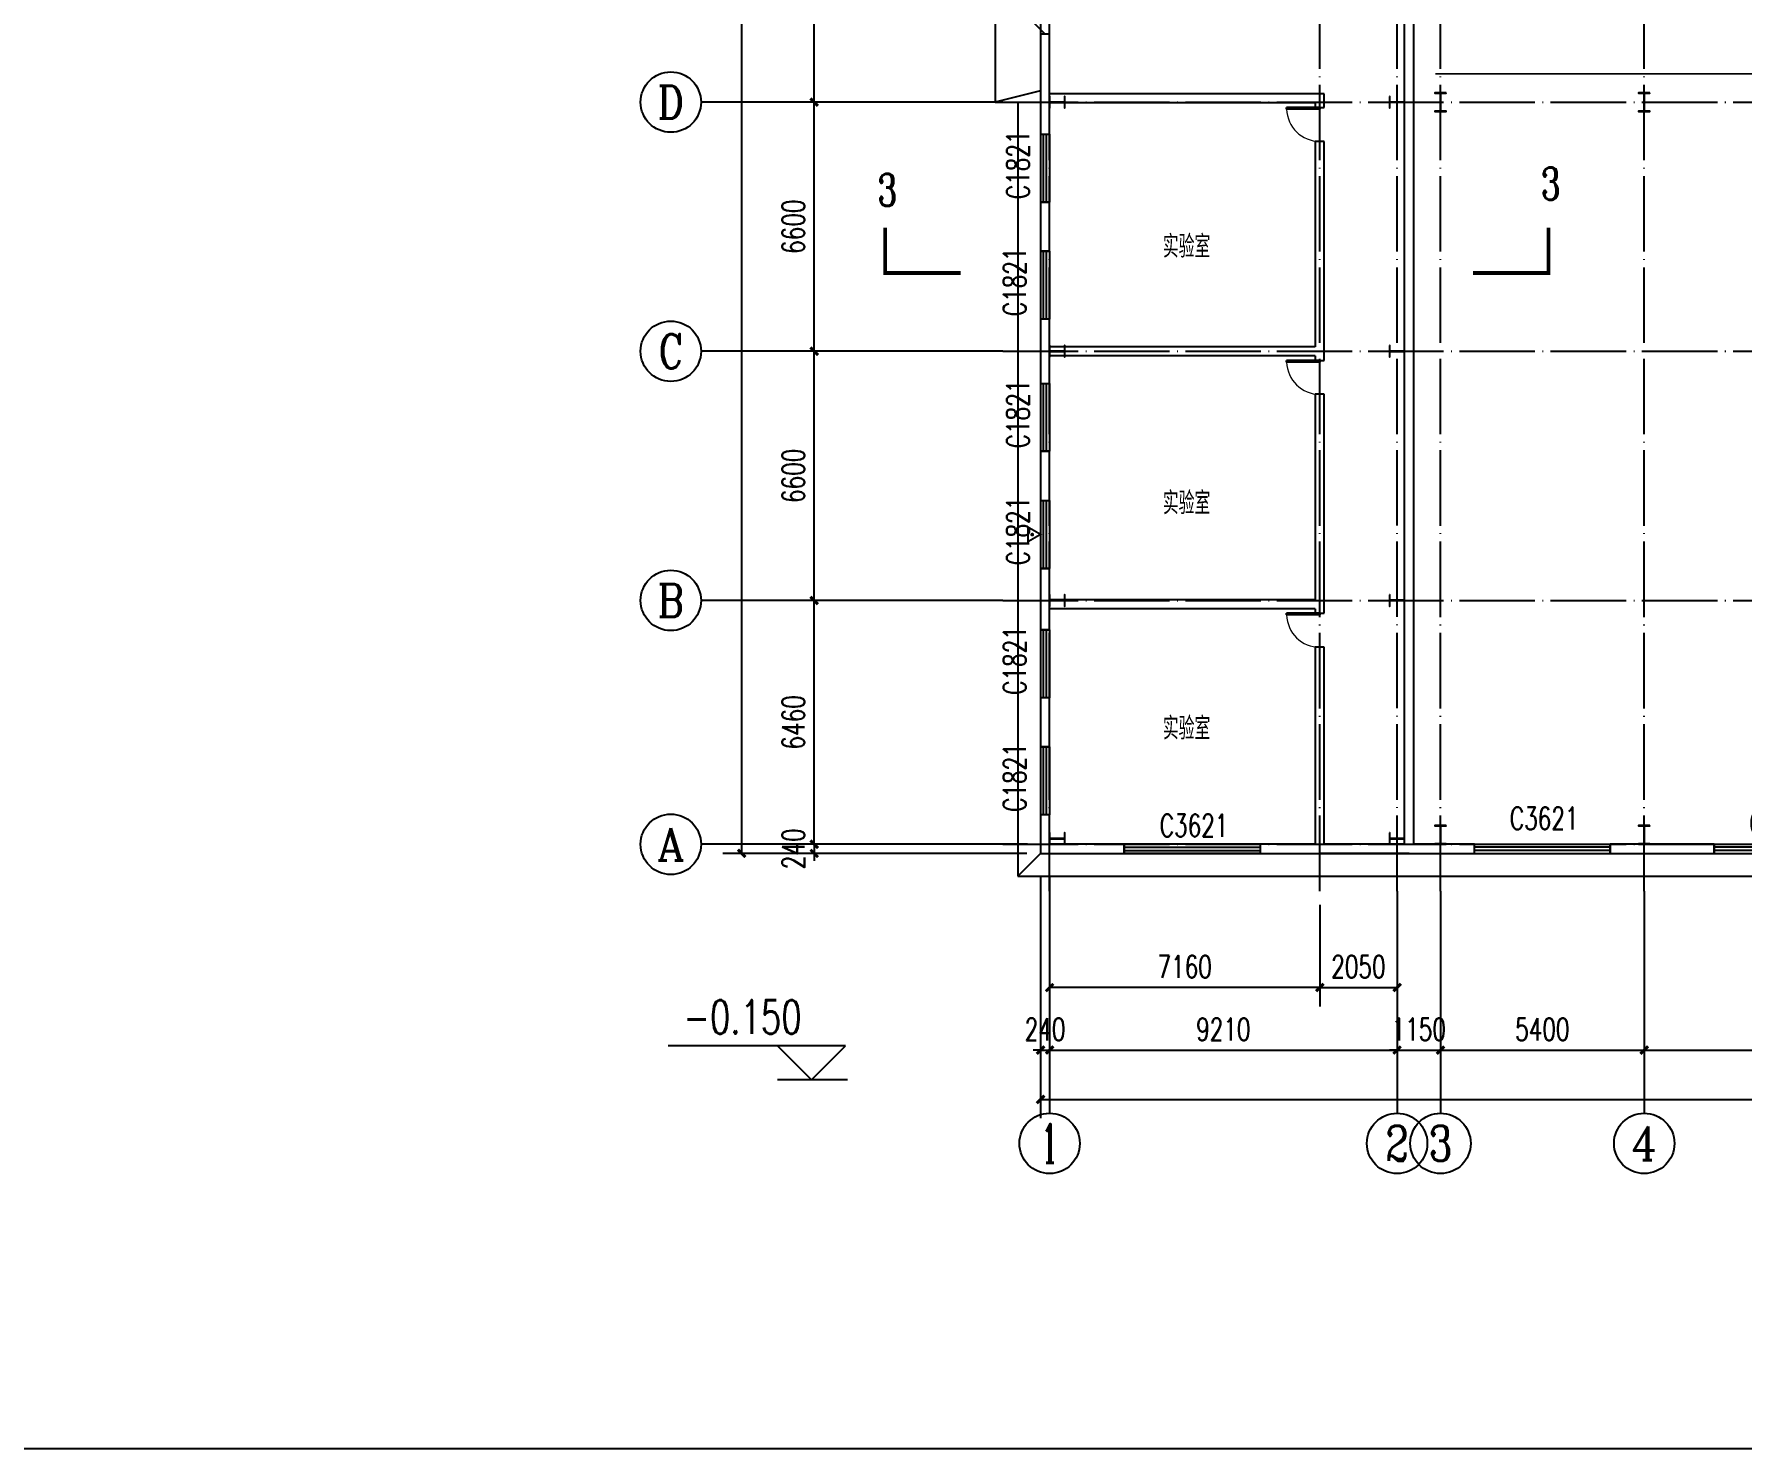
# Model space of a CAD drawing. Extents: x -89996 to 1006241, y -2176 to 440573.
# Drawn here: x 240748 to 286010, y 290827 to 328300 of the extents above; entities that cross this region are included whole.
import ezdxf
from ezdxf.enums import TextEntityAlignment as Align

# ---------------------------------------------------------------- set-up
doc = ezdxf.new("R2010")
doc.units = 0
doc.header["$LTSCALE"] = 1000
doc.header["$MEASUREMENT"] = 0
doc.linetypes.add('DASH', pattern=[0.35, 0.25, -0.1])
doc.linetypes.add('DOTE', pattern=[2.42, 2, -0.2, 0.02, -0.2])
for name, color, linetype in [('AXIS', 3, 'Continuous'), ('AXIS_TEXT', 7, 'Continuous'), ('DIM_SYMB', 3, 'Continuous'), ('DOTE', 1, 'DOTE'), ('GROUND', 2, 'Continuous'), ('GZ', 50, 'Continuous'), ('PUB_TEXT', 7, 'Continuous'), ('REIN', 1, 'Continuous'), ('STAIR', 2, 'Continuous'), ('TEXT', 7, 'Continuous'), ('WALL', 9, 'Continuous'), ('WINDOW', 4, 'Continuous'), ('WINDOW_TEXT', 7, 'Continuous')]:
    doc.layers.add(name, color=color, linetype=linetype)
doc.styles.add('_TCH_AXIS', font='COMPLEX', dxfattribs={"bigfont": 'GBCBIG'})
doc.styles.add('_TCH_DIM', font='SIMPLEX', dxfattribs={"bigfont": 'GBCBIG'})
doc.styles.add('_TCH_DIM_T3', font='SIMPLEX', dxfattribs={"width": 0.705882, "bigfont": 'GBCBIG'})
doc.styles.add('_TCH_LABEL', font='COMPLEX', dxfattribs={"bigfont": 'GBCBIG'})
doc.styles.add('_TCH_WINDOW', font='SIMPLEX', dxfattribs={"height": 3.5, "bigfont": 'GBCBIG'})
doc.styles.add('COMPLEX', font='COMPLEX')
doc.styles.add('TSSD_Norm', font='tssdeng.shx', dxfattribs={"bigfont": 'hztxt.shx'})
doc.dimstyles.new('_TCH_ARCH&&200', dxfattribs={"dimtxt": 595, "dimasz": 200, "dimexe": 500, "dimexo": 600, "dimgap": 252.5, "dimtad": 1, "dimdec": 0, "dimzin": 0, "dimdsep": 46, "dimtxsty": '_TCH_DIM_T3', "dimblk": 'ARCHTICK', "dimcen": 0.09, "dimclrt": 7, "dimazin": 2, "dimtfac": 1, "dimtdec": 0, "dimtix": 1, "dimtmove": 2, "dimatfit": 3, "dimfxl": 0, "dimtolj": 1, "dimtzin": 0, "dimarcsym": 0})
doc.dimstyles.new('TCH-200-1', dxfattribs={"dimtxt": 595, "dimasz": 200, "dimexe": 500, "dimexo": 600, "dimgap": 252.5, "dimtad": 1, "dimdec": 0, "dimzin": 0, "dimdsep": 46, "dimtxsty": '_TCH_DIM_T3', "dimblk": 'ARCHTICK', "dimcen": 0.09, "dimclrd": 3, "dimclre": 3, "dimclrt": 7, "dimazin": 2, "dimtfac": 1, "dimtdec": 0, "dimtix": 1, "dimtmove": 2, "dimatfit": 3, "dimfxl": 0, "dimtolj": 1, "dimtzin": 0, "dimarcsym": 0})

# ---------------------------------------------------------------- blocks, each defined once
blk = doc.blocks.new('_ArchTick')
at = {"color": 0, "linetype": 'ByBlock', "const_width": 0.4}
blk.add_lwpolyline([(-0.5, -0.5), (0.5, 0.5)], dxfattribs=at)
blk = doc.blocks.new('*D1631')
at = {"layer": 'Defpoints', "color": 0, "transparency": 16777216}
for p in [(18000, 7723), (20050, 7723), (20050, 4929)]:
    blk.add_point(p, dxfattribs=at)
at = {"layer": 'WALL', "color": 3, "lineweight": -2, "transparency": 16777216}
for p, q in [((18000, 7123), (18000, 4429)), ((20050, 7123), (20050, 4429)), ((18000, 4929), (20050, 4929))]:
    blk.add_line(p, q, dxfattribs=at)
at = {"layer": 'WALL', "color": 3, "lineweight": -2, "transparency": 16777216, "xscale": 200, "yscale": 200, "zscale": 200, "rotation": 180}
blk.add_blockref('_ArchTick', (18000, 4929), dxfattribs=at)
at = {"layer": 'WALL', "color": 3, "lineweight": -2, "transparency": 16777216, "xscale": 200, "yscale": 200, "zscale": 200}
blk.add_blockref('_ArchTick', (20050, 4929), dxfattribs=at)
at = {"layer": 'WALL', "color": 7, "transparency": 16777216, "insert": (19025, 5479), "char_height": 595, "attachment_point": 5, "style": '_TCH_DIM_T3'}
blk.add_mtext('\\A1;2050', dxfattribs=at)
blk = doc.blocks.new('*D1638')
at = {"layer": 'Defpoints', "color": 0, "transparency": 16777216}
for p in [(10840, 7723), (18000, 7723), (10840, 4929)]:
    blk.add_point(p, dxfattribs=at)
at = {"layer": 'WALL', "color": 3, "lineweight": -2, "transparency": 16777216}
for p, q in [((10840, 7123), (10840, 4429)), ((18000, 7123), (18000, 4429)), ((18000, 4929), (10840, 4929))]:
    blk.add_line(p, q, dxfattribs=at)
at = {"layer": 'WALL', "color": 3, "lineweight": -2, "transparency": 16777216, "xscale": 200, "yscale": 200, "zscale": 200, "rotation": 180}
blk.add_blockref('_ArchTick', (10840, 4929), dxfattribs=at)
at = {"layer": 'WALL', "color": 3, "lineweight": -2, "transparency": 16777216, "xscale": 200, "yscale": 200, "zscale": 200}
blk.add_blockref('_ArchTick', (18000, 4929), dxfattribs=at)
at = {"layer": 'WALL', "color": 7, "transparency": 16777216, "insert": (14420, 5479), "char_height": 595, "attachment_point": 5, "style": '_TCH_DIM_T3'}
blk.add_mtext('\\A1;7160', dxfattribs=at)
blk = doc.blocks.new('*D1639')
at = {"layer": 'Defpoints', "color": 0, "transparency": 16777216}
for p in [(10850, 8723), (4600, 8483), (10610, 8483)]:
    blk.add_point(p, dxfattribs=at)
at = {"layer": 'WALL', "color": 3, "lineweight": -2, "transparency": 16777216}
for p, q in [((10250, 8723), (4100, 8723)), ((4600, 8723), (4600, 8923)), ((4600, 8723), (4600, 8483)), ((10010, 8483), (4100, 8483)), ((4600, 8483), (4600, 8283))]:
    blk.add_line(p, q, dxfattribs=at)
at = {"layer": 'WALL', "color": 3, "lineweight": -2, "transparency": 16777216, "xscale": 200, "yscale": 200, "zscale": 200}
for p, rotation in [((4600, 8723), 270), ((4600, 8483), 90)]:
    blk.add_blockref('_ArchTick', p, dxfattribs=dict(at, rotation=rotation))
at = {"layer": 'WALL', "color": 7, "transparency": 16777216, "insert": (4050, 8603), "char_height": 595, "attachment_point": 5, "rotation": 90, "style": '_TCH_DIM_T3'}
blk.add_mtext('\\A1;240', dxfattribs=at)
blk = doc.blocks.new('*D1640')
at = {"layer": 'Defpoints', "color": 0, "transparency": 16777216}
for p in [(10840, 111243), (2677, 8483), (10840, 8483)]:
    blk.add_point(p, dxfattribs=at)
at = {"layer": 'WALL', "color": 3, "lineweight": -2, "transparency": 16777216}
for p, q in [((10240, 111243), (2177, 111243)), ((2677, 111243), (2677, 8483)), ((10240, 8483), (2177, 8483))]:
    blk.add_line(p, q, dxfattribs=at)
at = {"layer": 'WALL', "color": 3, "lineweight": -2, "transparency": 16777216, "xscale": 200, "yscale": 200, "zscale": 200}
for p, rotation in [((2677, 111243), 90), ((2677, 8483), 270)]:
    blk.add_blockref('_ArchTick', p, dxfattribs=dict(at, rotation=rotation))
at = {"layer": 'WALL', "color": 7, "transparency": 16777216, "insert": (2127, 59863), "char_height": 595, "attachment_point": 5, "rotation": 90, "style": '_TCH_DIM_T3'}
blk.add_mtext('\\A1;102760', dxfattribs=at)
blk = doc.blocks.new('*D1641')
at = {"layer": 'Defpoints', "color": 0, "transparency": 16777216}
for p in [(10600, 8483), (10840, 8483), (10840, 3273)]:
    blk.add_point(p, dxfattribs=at)
at = {"layer": 'WALL', "color": 3, "lineweight": -2, "transparency": 16777216}
for p, q in [((10600, 7883), (10600, 2773)), ((10840, 7883), (10840, 2773)), ((10600, 3273), (10400, 3273)), ((10600, 3273), (10840, 3273)), ((10840, 3273), (11040, 3273))]:
    blk.add_line(p, q, dxfattribs=at)
at = {"layer": 'WALL', "color": 3, "lineweight": -2, "transparency": 16777216, "xscale": 200, "yscale": 200, "zscale": 200}
blk.add_blockref('_ArchTick', (10600, 3273), dxfattribs=at)
at = {"layer": 'WALL', "color": 3, "lineweight": -2, "transparency": 16777216, "xscale": 200, "yscale": 200, "zscale": 200, "rotation": 180}
blk.add_blockref('_ArchTick', (10840, 3273), dxfattribs=at)
at = {"layer": 'WALL', "color": 7, "transparency": 16777216, "insert": (10720, 3823), "char_height": 595, "attachment_point": 5, "style": '_TCH_DIM_T3'}
blk.add_mtext('\\A1;240', dxfattribs=at)
blk = doc.blocks.new('*D1642')
at = {"layer": 'Defpoints', "color": 0, "transparency": 16777216}
for p in [(10600, 8483), (99600, 8483), (99600, 1965)]:
    blk.add_point(p, dxfattribs=at)
at = {"layer": 'WALL', "color": 3, "lineweight": -2, "transparency": 16777216}
for p, q in [((10600, 7883), (10600, 1465)), ((99600, 7883), (99600, 1465)), ((10600, 1965), (99600, 1965))]:
    blk.add_line(p, q, dxfattribs=at)
at = {"layer": 'WALL', "color": 3, "lineweight": -2, "transparency": 16777216, "xscale": 200, "yscale": 200, "zscale": 200, "rotation": 180}
blk.add_blockref('_ArchTick', (10600, 1965), dxfattribs=at)
at = {"layer": 'WALL', "color": 3, "lineweight": -2, "transparency": 16777216, "xscale": 200, "yscale": 200, "zscale": 200}
blk.add_blockref('_ArchTick', (99600, 1965), dxfattribs=at)
at = {"layer": 'WALL', "color": 7, "transparency": 16777216, "insert": (55100, 2515), "char_height": 595, "attachment_point": 5, "style": '_TCH_DIM_T3'}
blk.add_mtext('\\A1;89000', dxfattribs=at)
blk = doc.blocks.new('$TCHSYS$WIN2D')
for p, q in [((-0.5, 0.5), (0.5, 0.5)), ((-0.5, 0.5), (-0.5, -0.5)), ((0.5, 0.5), (0.5, -0.5)), ((0.5, 0.167), (-0.5, 0.167)), ((0.5, -0.167), (-0.5, -0.167)), ((-0.5, -0.5), (0.5, -0.5))]:
    blk.add_line(p, q)
blk = doc.blocks.new('$DorLib2D$00000116')
at = {"color": 0}
for p, q in [((-0.5, 0), (-0.146, 0.354)), ((0.5, 0), (0.146, 0.354))]:
    blk.add_line(p, q, dxfattribs=at)
for centre, start, end in [((-0.5, 0), 0, 45), ((0.5, 0), 135, 180)]:
    blk.add_arc(centre, 0.5, start, end, dxfattribs=at)
blk = doc.blocks.new('$DorLib2D$00000001')
for p, q in [((0.45, 0.975), (0.5, 0.975)), ((0.45, 0), (0.45, 0.975)), ((0.5, 0), (0.5, 0.975)), ((0.5, 0), (0.45, 0))]:
    blk.add_line(p, q)
at = {"lineweight": 13}
blk.add_arc((0.475, 0), 0.975, 91.4693, 180, dxfattribs=at)
blk = doc.blocks.new('_AXISO')
blk.add_circle((0, 0), 0.5)
at = {"layer": 'AXIS_TEXT', "style": 'COMPLEX', "width": 1.041667}
blk.add_attdef('A', text='', height=0.56, dxfattribs=at).set_placement((-0.25, -0.28), (0.25, -0.28), align=Align.FIT)
blk = doc.blocks.new('*D3092')
at = {"layer": 'AXIS', "color": 0, "lineweight": -2, "transparency": 16777216}
for p, q in [((10840, 6883), (10840, 2773)), ((20050, 6883), (20050, 2773)), ((10840, 3273), (20050, 3273))]:
    blk.add_line(p, q, dxfattribs=at)
at = {"layer": 'Defpoints', "color": 0, "transparency": 16777216}
for p in [(10840, 7483), (20050, 7483), (20050, 3273)]:
    blk.add_point(p, dxfattribs=at)
at = {"layer": 'AXIS', "color": 0, "lineweight": -2, "transparency": 16777216, "xscale": 200, "yscale": 200, "zscale": 200, "rotation": 180}
blk.add_blockref('_ArchTick', (10840, 3273), dxfattribs=at)
at = {"layer": 'AXIS', "color": 0, "lineweight": -2, "transparency": 16777216, "xscale": 200, "yscale": 200, "zscale": 200}
blk.add_blockref('_ArchTick', (20050, 3273), dxfattribs=at)
at = {"layer": 'AXIS', "color": 7, "transparency": 16777216, "insert": (15445, 3823), "char_height": 595, "attachment_point": 5, "style": '_TCH_DIM_T3'}
blk.add_mtext('\\A1;9210', dxfattribs=at)
blk = doc.blocks.new('*D3093')
at = {"layer": 'AXIS', "color": 0, "lineweight": -2, "transparency": 16777216}
for p, q in [((20050, 6883), (20050, 2773)), ((21200, 6883), (21200, 2773)), ((20050, 3273), (19850, 3273)), ((20050, 3273), (21200, 3273)), ((21200, 3273), (21400, 3273))]:
    blk.add_line(p, q, dxfattribs=at)
at = {"layer": 'Defpoints', "color": 0, "transparency": 16777216}
for p in [(20050, 7483), (21200, 7483), (21200, 3273)]:
    blk.add_point(p, dxfattribs=at)
at = {"layer": 'AXIS', "color": 0, "lineweight": -2, "transparency": 16777216, "xscale": 200, "yscale": 200, "zscale": 200}
blk.add_blockref('_ArchTick', (20050, 3273), dxfattribs=at)
at = {"layer": 'AXIS', "color": 0, "lineweight": -2, "transparency": 16777216, "xscale": 200, "yscale": 200, "zscale": 200, "rotation": 180}
blk.add_blockref('_ArchTick', (21200, 3273), dxfattribs=at)
at = {"layer": 'AXIS', "color": 7, "transparency": 16777216, "insert": (20625, 3823), "char_height": 595, "attachment_point": 5, "style": '_TCH_DIM_T3'}
blk.add_mtext('\\A1;1150', dxfattribs=at)
blk = doc.blocks.new('*D3094')
at = {"layer": 'AXIS', "color": 0, "lineweight": -2, "transparency": 16777216}
for p, q in [((21200, 6883), (21200, 2773)), ((26600, 6883), (26600, 2773)), ((21200, 3273), (26600, 3273))]:
    blk.add_line(p, q, dxfattribs=at)
at = {"layer": 'Defpoints', "color": 0, "transparency": 16777216}
for p in [(21200, 7483), (26600, 7483), (26600, 3273)]:
    blk.add_point(p, dxfattribs=at)
at = {"layer": 'AXIS', "color": 0, "lineweight": -2, "transparency": 16777216, "xscale": 200, "yscale": 200, "zscale": 200, "rotation": 180}
blk.add_blockref('_ArchTick', (21200, 3273), dxfattribs=at)
at = {"layer": 'AXIS', "color": 0, "lineweight": -2, "transparency": 16777216, "xscale": 200, "yscale": 200, "zscale": 200}
blk.add_blockref('_ArchTick', (26600, 3273), dxfattribs=at)
at = {"layer": 'AXIS', "color": 7, "transparency": 16777216, "insert": (23900, 3823), "char_height": 595, "attachment_point": 5, "style": '_TCH_DIM_T3'}
blk.add_mtext('\\A1;5400', dxfattribs=at)
blk = doc.blocks.new('*D3095')
at = {"layer": 'AXIS', "color": 0, "lineweight": -2, "transparency": 16777216}
for p, q in [((26600, 6883), (26600, 2773)), ((33900, 6883), (33900, 2773)), ((26600, 3273), (33900, 3273))]:
    blk.add_line(p, q, dxfattribs=at)
at = {"layer": 'Defpoints', "color": 0, "transparency": 16777216}
for p in [(26600, 7483), (33900, 7483), (33900, 3273)]:
    blk.add_point(p, dxfattribs=at)
at = {"layer": 'AXIS', "color": 0, "lineweight": -2, "transparency": 16777216, "xscale": 200, "yscale": 200, "zscale": 200, "rotation": 180}
blk.add_blockref('_ArchTick', (26600, 3273), dxfattribs=at)
at = {"layer": 'AXIS', "color": 0, "lineweight": -2, "transparency": 16777216, "xscale": 200, "yscale": 200, "zscale": 200}
blk.add_blockref('_ArchTick', (33900, 3273), dxfattribs=at)
at = {"layer": 'AXIS', "color": 7, "transparency": 16777216, "insert": (30250, 3823), "char_height": 595, "attachment_point": 5, "style": '_TCH_DIM_T3'}
blk.add_mtext('\\A1;7300', dxfattribs=at)
blk = doc.blocks.new('*D3134')
at = {"layer": 'AXIS', "color": 0, "lineweight": -2, "transparency": 16777216}
for p, q in [((9000, 15183), (4100, 15183)), ((4600, 8723), (4600, 15183)), ((9000, 8723), (4100, 8723))]:
    blk.add_line(p, q, dxfattribs=at)
at = {"layer": 'Defpoints', "color": 0, "transparency": 16777216}
for p in [(4600, 15183), (9600, 15183), (9600, 8723)]:
    blk.add_point(p, dxfattribs=at)
at = {"layer": 'AXIS', "color": 0, "lineweight": -2, "transparency": 16777216, "xscale": 200, "yscale": 200, "zscale": 200}
for p, rotation in [((4600, 15183), 90), ((4600, 8723), 270)]:
    blk.add_blockref('_ArchTick', p, dxfattribs=dict(at, rotation=rotation))
at = {"layer": 'AXIS', "color": 7, "transparency": 16777216, "insert": (4050, 11953), "char_height": 595, "attachment_point": 5, "rotation": 90, "style": '_TCH_DIM_T3'}
blk.add_mtext('\\A1;6460', dxfattribs=at)
blk = doc.blocks.new('*D3135')
at = {"layer": 'AXIS', "color": 0, "lineweight": -2, "transparency": 16777216}
for p, q in [((9000, 21783), (4100, 21783)), ((4600, 15183), (4600, 21783)), ((9000, 15183), (4100, 15183))]:
    blk.add_line(p, q, dxfattribs=at)
at = {"layer": 'Defpoints', "color": 0, "transparency": 16777216}
for p in [(4600, 21783), (9600, 21783), (9600, 15183)]:
    blk.add_point(p, dxfattribs=at)
at = {"layer": 'AXIS', "color": 0, "lineweight": -2, "transparency": 16777216, "xscale": 200, "yscale": 200, "zscale": 200}
for p, rotation in [((4600, 21783), 90), ((4600, 15183), 270)]:
    blk.add_blockref('_ArchTick', p, dxfattribs=dict(at, rotation=rotation))
at = {"layer": 'AXIS', "color": 7, "transparency": 16777216, "insert": (4050, 18483), "char_height": 595, "attachment_point": 5, "rotation": 90, "style": '_TCH_DIM_T3'}
blk.add_mtext('\\A1;6600', dxfattribs=at)
blk = doc.blocks.new('*D3136')
at = {"layer": 'AXIS', "color": 0, "lineweight": -2, "transparency": 16777216}
for p, q in [((9000, 28383), (4100, 28383)), ((4600, 21783), (4600, 28383)), ((9000, 21783), (4100, 21783))]:
    blk.add_line(p, q, dxfattribs=at)
at = {"layer": 'Defpoints', "color": 0, "transparency": 16777216}
for p in [(4600, 28383), (9600, 28383), (9600, 21783)]:
    blk.add_point(p, dxfattribs=at)
at = {"layer": 'AXIS', "color": 0, "lineweight": -2, "transparency": 16777216, "xscale": 200, "yscale": 200, "zscale": 200}
for p, rotation in [((4600, 28383), 90), ((4600, 21783), 270)]:
    blk.add_blockref('_ArchTick', p, dxfattribs=dict(at, rotation=rotation))
at = {"layer": 'AXIS', "color": 7, "transparency": 16777216, "insert": (4050, 25083), "char_height": 595, "attachment_point": 5, "rotation": 90, "style": '_TCH_DIM_T3'}
blk.add_mtext('\\A1;6600', dxfattribs=at)
blk = doc.blocks.new('*D3137')
at = {"layer": 'AXIS', "color": 0, "lineweight": -2, "transparency": 16777216}
for p, q in [((9000, 34983), (4100, 34983)), ((4600, 28383), (4600, 34983)), ((9000, 28383), (4100, 28383))]:
    blk.add_line(p, q, dxfattribs=at)
at = {"layer": 'Defpoints', "color": 0, "transparency": 16777216}
for p in [(4600, 34983), (9600, 34983), (9600, 28383)]:
    blk.add_point(p, dxfattribs=at)
at = {"layer": 'AXIS', "color": 0, "lineweight": -2, "transparency": 16777216, "xscale": 200, "yscale": 200, "zscale": 200}
for p, rotation in [((4600, 34983), 90), ((4600, 28383), 270)]:
    blk.add_blockref('_ArchTick', p, dxfattribs=dict(at, rotation=rotation))
at = {"layer": 'AXIS', "color": 7, "transparency": 16777216, "insert": (4050, 31683), "char_height": 595, "attachment_point": 5, "rotation": 90, "style": '_TCH_DIM_T3'}
blk.add_mtext('\\A1;6600', dxfattribs=at)
blk = doc.blocks.new('A$C5DBF1C92')
at = {"layer": 'AXIS'}
for p, q in [((9600, 28382.9), (1600, 28382.9)), ((9600, 21782.9), (1600, 21782.9)), ((9600, 15182.9), (1600, 15182.9)), ((9600, 8722.9), (1600, 8722.9)), ((10840, 7482.9), (10840, 1600)), ((20050.2, 7482.9), (20050.2, 1600)), ((21200, 7482.9), (21200, 1600)), ((26600, 7482.9), (26600, 1600)), ((5426, 3388.2), (731, 3388.2)), ((4526, 2488.2), (3626, 3388.2)), ((4526, 2488.2), (5426, 3388.2)), ((5486, 2488.2), (3626, 2488.2))]:
    blk.add_line(p, q, dxfattribs=at)
at = {"layer": 'DIM_SYMB', "const_width": 100}
for points in [[(6480, 25057.3), (6480, 23857.3), (8480, 23857.3)], [(22063.5, 23857.3), (24063.5, 23857.3), (24063.5, 25057.3)]]:
    blk.add_lwpolyline(points, dxfattribs=at)
at = {"layer": 'DOTE'}
for p, q in [((10840, 7482.9), (10840, 112482.9)), ((20050.2, 7485.1), (20050.2, 112485.1)), ((26600, 7482.9), (26600, 112482.9)), ((21200, 7482.9), (21200, 49960)), ((18000, 7482.9), (18000, 44882.9)), ((9600, 28382.9), (100600, 28382.9)), ((9600, 21782.9), (100600, 21782.9)), ((9600, 15182.9), (100600, 15182.9)), ((9600, 8722.9), (100600, 8722.9))]:
    blk.add_line(p, q, dxfattribs=at)
at = {"layer": 'GROUND'}
for p, q in [((10000, 28382.9), (10000, 7882.9)), ((10600, 28382.9), (10600, 8482.9)), ((10600, 8482.9), (10000, 7882.9)), ((10600, 8482.9), (41200, 8482.9)), ((10000, 7882.9), (41200, 7882.9))]:
    blk.add_line(p, q, dxfattribs=at)
at = {"layer": 'GZ'}
for points in [[(10840, 28532.9), (10840, 28232.9), (10850, 28232.9), (10850, 28376.1), (10855, 28379.9), (11225.3, 28379.9), (11230, 28376.1), (11230, 28232.9), (11240, 28232.9), (11240, 28532.9), (11230, 28532.9), (11230, 28389.9), (11225.5, 28385.9), (10855, 28385.9), (10850, 28389.9), (10850, 28532.9), (10840, 28532.9)], [(19850, 28532.9), (19850, 28232.9), (19860, 28232.9), (19860, 28376.1), (19865, 28379.9), (20235.3, 28379.9), (20240, 28376.1), (20240, 28232.9), (20250, 28232.9), (20250, 28532.9), (20240, 28532.9), (20240, 28389.9), (20235.5, 28385.9), (19865, 28385.9), (19860, 28389.9), (19860, 28532.9), (19850, 28532.9)], [(21350, 28633.2), (21050, 28633.2), (21050, 28623.2), (21193.1, 28623.2), (21197, 28618.2), (21197, 28147.8), (21193.1, 28143.2), (21050, 28143.2), (21050, 28133.2), (21350, 28133.2), (21350, 28143.2), (21207, 28143.2), (21203, 28147.7), (21203, 28618.2), (21207, 28623.2), (21350, 28623.2), (21350, 28633.2)], [(26750, 28633.2), (26450, 28633.2), (26450, 28623.2), (26593.1, 28623.2), (26597, 28618.2), (26597, 28147.8), (26593.1, 28143.2), (26450, 28143.2), (26450, 28133.2), (26750, 28133.2), (26750, 28143.2), (26607, 28143.2), (26603, 28147.7), (26603, 28618.2), (26607, 28623.2), (26750, 28623.2), (26750, 28633.2)], [(10840, 21932.9), (10840, 21632.9), (10850, 21632.9), (10850, 21776.1), (10855, 21779.9), (11225.3, 21779.9), (11230, 21776.1), (11230, 21632.9), (11240, 21632.9), (11240, 21932.9), (11230, 21932.9), (11230, 21789.9), (11225.5, 21785.9), (10855, 21785.9), (10850, 21789.9), (10850, 21932.9), (10840, 21932.9)], [(19850, 21932.9), (19850, 21632.9), (19860, 21632.9), (19860, 21776.1), (19865, 21779.9), (20235.3, 21779.9), (20240, 21776.1), (20240, 21632.9), (20250, 21632.9), (20250, 21932.9), (20240, 21932.9), (20240, 21789.9), (20235.5, 21785.9), (19865, 21785.9), (19860, 21789.9), (19860, 21932.9), (19850, 21932.9)], [(10840, 15332.9), (10840, 15032.9), (10850, 15032.9), (10850, 15176.1), (10855, 15179.9), (11225.3, 15179.9), (11230, 15176.1), (11230, 15032.9), (11240, 15032.9), (11240, 15332.9), (11230, 15332.9), (11230, 15189.9), (11225.5, 15185.9), (10855, 15185.9), (10850, 15189.9), (10850, 15332.9), (10840, 15332.9)], [(19850, 15332.9), (19850, 15032.9), (19860, 15032.9), (19860, 15176.1), (19865, 15179.9), (20235.3, 15179.9), (20240, 15176.1), (20240, 15032.9), (20250, 15032.9), (20250, 15332.9), (20240, 15332.9), (20240, 15189.9), (20235.5, 15185.9), (19865, 15185.9), (19860, 15189.9), (19860, 15332.9), (19850, 15332.9)], [(21350, 9222.9), (21050, 9222.9), (21050, 9212.9), (21193.1, 9212.9), (21197, 9207.9), (21197, 8737.6), (21193.1, 8732.9), (21050, 8732.9), (21050, 8722.9), (21350, 8722.9), (21350, 8732.9), (21207, 8732.9), (21203, 8737.4), (21203, 9207.9), (21207, 9212.9), (21350, 9212.9), (21350, 9222.9)], [(26750, 9222.9), (26450, 9222.9), (26450, 9212.9), (26593.1, 9212.9), (26597, 9207.9), (26597, 8737.6), (26593.1, 8732.9), (26450, 8732.9), (26450, 8722.9), (26750, 8722.9), (26750, 8732.9), (26607, 8732.9), (26603, 8737.4), (26603, 9207.9), (26607, 9212.9), (26750, 9212.9), (26750, 9222.9)], [(10840, 9022.9), (10840, 8722.9), (10850, 8722.9), (10850, 8866.1), (10855, 8869.9), (11225.3, 8869.9), (11230, 8866.1), (11230, 8722.9), (11240, 8722.9), (11240, 9022.9), (11230, 9022.9), (11230, 8879.9), (11225.5, 8875.9), (10855, 8875.9), (10850, 8879.9), (10850, 9022.9), (10840, 9022.9)], [(19850, 9022.9), (19850, 8722.9), (19860, 8722.9), (19860, 8866.1), (19865, 8869.9), (20235.3, 8869.9), (20240, 8866.1), (20240, 8722.9), (20250, 8722.9), (20250, 9022.9), (20240, 9022.9), (20240, 8879.9), (20235.5, 8875.9), (19865, 8875.9), (19860, 8879.9), (19860, 9022.9), (19850, 9022.9)]]:
    blk.add_lwpolyline(points, close=True, dxfattribs=at)
at = {"layer": 'REIN', "const_width": 50, "elevation": -1200}
blk.add_lwpolyline([(10600, 16932.9), (10267.9, 17124.7), (10267.9, 16741.2)], close=True, dxfattribs=at)
at = {"layer": 'STAIR'}
for p, q in [((9400, 34982.9), (9400, 28382.9)), ((10600, 34982.9), (10600, 28382.9)), ((10600, 28682.9), (9400, 28382.9)), ((9400, 28382.9), (10600, 28382.9))]:
    blk.add_line(p, q, dxfattribs=at)
at = {"layer": 'WALL'}
for p, q in [((20250, 8722.9), (20250, 46158.9)), ((20490, 8722.9), (20490, 46158.9)), ((10840, 30182.9), (10600, 30182.9)), ((10600, 30182.9), (10600, 27532.9)), ((10840, 27532.9), (10840, 30182.9)), ((18120, 28602.9), (10840, 28602.9)), ((10840, 28362.9), (10840, 28602.9)), ((18120, 28242.9), (18120, 28602.9)), ((17880, 28362.9), (10840, 28362.9)), ((17880, 28362.9), (17880, 28242.9)), ((17880, 28242.9), (18120, 28242.9)), ((10600, 27532.9), (10840, 27532.9)), ((18120, 27342.9), (17880, 27342.9)), ((17880, 27342.9), (17880, 21902.9)), ((18120, 21782.9), (18120, 27342.9)), ((10840, 25732.9), (10600, 25732.9)), ((10600, 25732.9), (10600, 24432.9)), ((10840, 24432.9), (10840, 25732.9)), ((10600, 24432.9), (10840, 24432.9)), ((10840, 22632.9), (10600, 22632.9)), ((10600, 22632.9), (10600, 20932.9)), ((10840, 20932.9), (10840, 22632.9)), ((17880, 21902.9), (10840, 21902.9)), ((10840, 21662.9), (10840, 21902.9)), ((18120, 21542.9), (18120, 21782.9)), ((17880, 21662.9), (10840, 21662.9)), ((17880, 21662.9), (17880, 21542.9)), ((17880, 21542.9), (18120, 21542.9)), ((10600, 20932.9), (10840, 20932.9)), ((18120, 20642.9), (17880, 20642.9)), ((17880, 20642.9), (17880, 15202.9)), ((18120, 15082.9), (18120, 20642.9)), ((10840, 19132.9), (10600, 19132.9)), ((10600, 19132.9), (10600, 17832.9)), ((10840, 17832.9), (10840, 19132.9)), ((10600, 17832.9), (10840, 17832.9)), ((10840, 16032.9), (10600, 16032.9)), ((10600, 16032.9), (10600, 14402.9)), ((10840, 14402.9), (10840, 16032.9)), ((17880, 15202.9), (10840, 15202.9)), ((10840, 14962.9), (10840, 15202.9)), ((17880, 14962.9), (10840, 14962.9)), ((17880, 14962.9), (17880, 14842.9)), ((18120, 14842.9), (18120, 15082.9)), ((17880, 14842.9), (18120, 14842.9)), ((10600, 14402.9), (10840, 14402.9)), ((18120, 13942.9), (17880, 13942.9)), ((17880, 13942.9), (17880, 8722.9)), ((18120, 8722.9), (18120, 13942.9)), ((10840, 12602.9), (10600, 12602.9)), ((10600, 12602.9), (10600, 11302.9)), ((10840, 11302.9), (10840, 12602.9)), ((10600, 11302.9), (10840, 11302.9)), ((10840, 9502.9), (10600, 9502.9)), ((10600, 9502.9), (10600, 8482.9)), ((10840, 8722.9), (10840, 9502.9)), ((12820, 8722.9), (10840, 8722.9)), ((12820, 8482.9), (12820, 8722.9)), ((17880, 8722.9), (16420, 8722.9)), ((16420, 8722.9), (16420, 8482.9)), ((20250, 8722.9), (18120, 8722.9)), ((22100, 8722.9), (20490, 8722.9)), ((22100, 8482.9), (22100, 8722.9)), ((28450, 8722.9), (25700, 8722.9)), ((25700, 8722.9), (25700, 8482.9)), ((28450, 8482.9), (28450, 8722.9)), ((10600, 8482.9), (12820, 8482.9)), ((16420, 8482.9), (18000, 8482.9)), ((20370, 8482.9), (18000, 8482.9)), ((20370, 8482.9), (22100, 8482.9)), ((25700, 8482.9), (28450, 8482.9))]:
    blk.add_line(p, q, dxfattribs=at)
at = {"layer": 'WINDOW', "const_width": 50, "elevation": -1200}
blk.add_lwpolyline([(10379.7, 16951.7, 1), (10379.7, 16901.7, 1)], format="xyb", close=True, dxfattribs=at)
at = {"layer": 'AXIS'}
ref = blk.add_blockref('_AXISO', (800, 28382.9), dxfattribs=dict(at, xscale=1600, yscale=1600, zscale=1600))
ref.add_attrib('A', 'D', dxfattribs={"layer": 'AXIS_TEXT', "height": 870.5, "style": '_TCH_AXIS'}).set_placement((447.6, 27947.7), (1152.3, 27947.7), align=Align.FIT)
ref = blk.add_blockref('_AXISO', (800, 21782.9), dxfattribs=dict(at, xscale=1600, yscale=1600, zscale=1600))
ref.add_attrib('A', 'C', dxfattribs={"layer": 'AXIS_TEXT', "height": 911.4, "style": '_TCH_AXIS'}).set_placement((474.5, 21327.2), (1125.5, 21327.2), align=Align.FIT)
ref = blk.add_blockref('_AXISO', (800, 15182.9), dxfattribs=dict(at, xscale=1600, yscale=1600, zscale=1600))
ref.add_attrib('A', 'B', dxfattribs={"layer": 'AXIS_TEXT', "height": 870.5, "style": '_TCH_AXIS'}).set_placement((447.6, 14747.7), (1152.3, 14747.7), align=Align.FIT)
ref = blk.add_blockref('_AXISO', (800, 8722.9), dxfattribs=dict(at, xscale=1600, yscale=1600, zscale=1600))
ref.add_attrib('A', 'A', dxfattribs={"layer": 'AXIS_TEXT', "height": 850.4, "style": '_TCH_AXIS'}).set_placement((435.6, 8297.8), (1164.4, 8297.8), align=Align.FIT)
ref = blk.add_blockref('_AXISO', (10840, 800), dxfattribs=dict(at, xscale=1600, yscale=1600, zscale=1600))
ref.add_attrib('A', '1', dxfattribs={"layer": 'AXIS_TEXT', "height": 1029.4, "style": '_TCH_AXIS'}).set_placement((10619.4, 285.3), (11060.6, 285.3), align=Align.FIT)
ref = blk.add_blockref('_AXISO', (20050.2, 800), dxfattribs=dict(at, xscale=1600, yscale=1600, zscale=1600))
ref.add_attrib('A', '2', dxfattribs={"layer": 'AXIS_TEXT', "height": 931.9, "style": '_TCH_AXIS'}).set_placement((19739.5, 334), (20360.8, 334), align=Align.FIT)
ref = blk.add_blockref('_AXISO', (21200, 800), dxfattribs=dict(at, xscale=1600, yscale=1600, zscale=1600))
ref.add_attrib('A', '3', dxfattribs={"layer": 'AXIS_TEXT', "height": 931.9, "style": '_TCH_AXIS'}).set_placement((20889.4, 334), (21510.6, 334), align=Align.FIT)
ref = blk.add_blockref('_AXISO', (26600, 800), dxfattribs=dict(at, xscale=1600, yscale=1600, zscale=1600))
ref.add_attrib('A', '4', dxfattribs={"layer": 'AXIS_TEXT', "height": 890.9, "style": '_TCH_AXIS'}).set_placement((26260.6, 354.5), (26939.4, 354.5), align=Align.FIT)
at = {"layer": 'WINDOW'}
ref = blk.add_blockref('$DorLib2D$00000116', (10720, 31682.9), dxfattribs=dict(at, xscale=3000, yscale=3000, zscale=3000, rotation=90))
ref.add_attrib('A', 'M3030', (11825, 30702.9), dxfattribs={"layer": 'WINDOW_TEXT', "height": 595, "rotation": 90, "style": '_TCH_WINDOW', "width": 0.705882})
at = {"layer": 'WINDOW', "xscale": 900, "yscale": 900, "zscale": 900}
for p, rotation in [((18000, 27792.9), 90), ((18000, 21092.9), 90), ((18000, 14392.9), 89.99999999999596)]:
    blk.add_blockref('$DorLib2D$00000001', p, dxfattribs=dict(at, rotation=rotation))
at = {"layer": 'WINDOW'}
ref = blk.add_blockref('$TCHSYS$WIN2D', (10720, 26632.9), dxfattribs=dict(at, xscale=-1800, yscale=240, zscale=-1800, rotation=90))
ref.add_attrib('A', 'C1821', (10297.5, 25812.9), dxfattribs={"layer": 'WINDOW_TEXT', "height": 595, "rotation": 90, "style": '_TCH_WINDOW', "width": 0.705882})
ref = blk.add_blockref('$TCHSYS$WIN2D', (10720, 23532.9), dxfattribs=dict(at, xscale=-1800, yscale=-240, zscale=-1800, rotation=90))
ref.add_attrib('A', 'C1821', (10210, 22712.9), dxfattribs={"layer": 'WINDOW_TEXT', "height": 595, "rotation": 90, "style": '_TCH_WINDOW', "width": 0.705882})
ref = blk.add_blockref('$TCHSYS$WIN2D', (10720, 20032.9), dxfattribs=dict(at, xscale=-1800, yscale=240, zscale=-1800, rotation=90))
ref.add_attrib('A', 'C1821', (10297.5, 19212.9), dxfattribs={"layer": 'WINDOW_TEXT', "height": 595, "rotation": 90, "style": '_TCH_WINDOW', "width": 0.705882})
ref = blk.add_blockref('$TCHSYS$WIN2D', (10720, 16932.9), dxfattribs=dict(at, xscale=-1800, yscale=240, zscale=-1800, rotation=90))
ref.add_attrib('A', 'C1821', (10297.5, 16112.9), dxfattribs={"layer": 'WINDOW_TEXT', "height": 595, "rotation": 90, "style": '_TCH_WINDOW', "width": 0.705882})
ref = blk.add_blockref('$TCHSYS$WIN2D', (10720, 13502.9), dxfattribs=dict(at, xscale=-1800, yscale=-240, zscale=-1800, rotation=90))
ref.add_attrib('A', 'C1821', (10210, 12682.9), dxfattribs={"layer": 'WINDOW_TEXT', "height": 595, "rotation": 90, "style": '_TCH_WINDOW', "width": 0.705882})
ref = blk.add_blockref('$TCHSYS$WIN2D', (10720, 10402.9), dxfattribs=dict(at, xscale=-1800, yscale=-240, zscale=-1800, rotation=90))
ref.add_attrib('A', 'C1821', (10210, 9582.9), dxfattribs={"layer": 'WINDOW_TEXT', "height": 595, "rotation": 90, "style": '_TCH_WINDOW', "width": 0.705882})
ref = blk.add_blockref('$TCHSYS$WIN2D', (14620, 8602.9), dxfattribs=dict(at, xscale=3600, yscale=-240, zscale=3600, rotation=180.0000000000103))
ref.add_attrib('A', 'C3621', (13760, 8923.6), dxfattribs={"layer": 'WINDOW_TEXT', "height": 595, "style": '_TCH_WINDOW', "width": 0.705882})
ref = blk.add_blockref('$TCHSYS$WIN2D', (23900, 8602.9), dxfattribs=dict(at, xscale=-3600, yscale=240, zscale=-3600, rotation=179.9999999999991))
ref.add_attrib('A', 'C3621', (23040, 9112.9), dxfattribs={"layer": 'WINDOW_TEXT', "height": 595, "rotation": 360, "style": '_TCH_WINDOW', "width": 0.705882})
ref = blk.add_blockref('$TCHSYS$WIN2D', (30250, 8602.9), dxfattribs=dict(at, xscale=-3600, yscale=-240, zscale=-3600, rotation=179.9999999999991))
ref.add_attrib('A', 'C3621', (29390, 8986.5), dxfattribs={"layer": 'WINDOW_TEXT', "height": 595, "rotation": 360, "style": '_TCH_WINDOW', "width": 0.705882})
at = {"layer": 'PUB_TEXT', "width": 0.705882}
for s, height, style, p in [('3', 850, '_TCH_LABEL', (6280, 25632.3)), ('3', 850, '_TCH_LABEL', (23863.5, 25798.8)), ('-0.150', 892.5, '_TCH_DIM', (1136, 3703.2))]:
    blk.add_text(s, height=height, dxfattribs=dict(at, style=style)).set_placement(p)
at = {"layer": 'TEXT', "style": 'TSSD_Norm', "width": 0.7}
for p in [(14468.9, 24559.3), (14468.9, 17762.9), (14468.9, 11795.4)]:
    blk.add_text('实验室', height=600, dxfattribs=at).set_placement(p, align=Align.MIDDLE_CENTER)
at = {"layer": 'AXIS'}
for p1, p2, distance, picture, middle in [((9600, 28382.9), (9600, 34982.9), 5000, '*D3137', (4050, 31682.9)), ((9600, 21782.9), (9600, 28382.9), 5000, '*D3136', (4050, 25082.9)), ((9600, 15182.9), (9600, 21782.9), 5000, '*D3135', (4050, 18482.9)), ((9600, 8722.9), (9600, 15182.9), 5000, '*D3134', (4050, 11952.9)), ((10840, 7482.9), (20050.2, 7482.9), -4209.7, '*D3092', (15445.1, 3823.2)), ((20050.2, 7482.9), (21200, 7482.9), -4209.7, '*D3093', (20625.1, 3823.2)), ((21200, 7482.9), (26600, 7482.9), -4209.7, '*D3094', (23900, 3823.2)), ((26600, 7482.9), (33900, 7482.9), -4209.7, '*D3095', (30250, 3823.2))]:
    dim = blk.add_aligned_dim(p1=p1, p2=p2, distance=distance, dimstyle='_TCH_ARCH&&200', dxfattribs=at)
    dim.commit()
    dim.dimension.update_dxf_attribs({"geometry": picture, "text_midpoint": middle})
at = {"layer": 'WALL'}
for base, p1, p2, angle, picture, middle in [((2676.8, 8482.9), (10840, 111242.9), (10840, 8482.9), 90, '*D1640', (2126.8, 59862.9)), ((4600, 8482.9), (10850, 8722.9), (10610, 8482.9), 270, '*D1639', (4050, 8602.9)), ((10840, 4928.8), (18000, 7722.9), (10840, 7722.9), 180, '*D1638', (14420, 5478.8))]:
    dim = blk.add_linear_dim(base=base, p1=p1, p2=p2, angle=angle, dimstyle='TCH-200-1', dxfattribs=at)
    dim.commit()
    dim.dimension.update_dxf_attribs({"geometry": picture, "text_midpoint": middle})
for base, p1, p2, picture, middle in [((10840, 3273.2), (10600, 8482.9), (10840, 8482.9), '*D1641', (10720, 3823.2)), ((99600, 1964.7), (10600, 8482.9), (99600, 8482.9), '*D1642', (55100, 2514.7)), ((20050.2, 4928.8), (18000, 7722.9), (20050.2, 7722.9), '*D1631', (19025.1, 5478.8))]:
    dim = blk.add_linear_dim(base=base, p1=p1, p2=p2, dimstyle='TCH-200-1', dxfattribs=at)
    dim.commit()
    dim.dimension.update_dxf_attribs({"geometry": picture, "text_midpoint": middle})

msp = doc.modelspace()

# ---------------------------------------------------------------- linework, layer by layer
msp.add_lwpolyline([(229260.69, 440573.03), (460031.57, 440573.03), (460031.57, 290826.85), (229260.69, 290826.85)], close=True)
at = {"linetype": 'DASH', "const_width": 50}
msp.add_lwpolyline([(277883.05, 327250.61), (356183.05, 327250.61)], dxfattribs=at)

# ---------------------------------------------------------------- block references
msp.add_blockref('A$C5DBF1C92', (256823.06, 298117.41))

doc.saveas('drawing.dxf')
